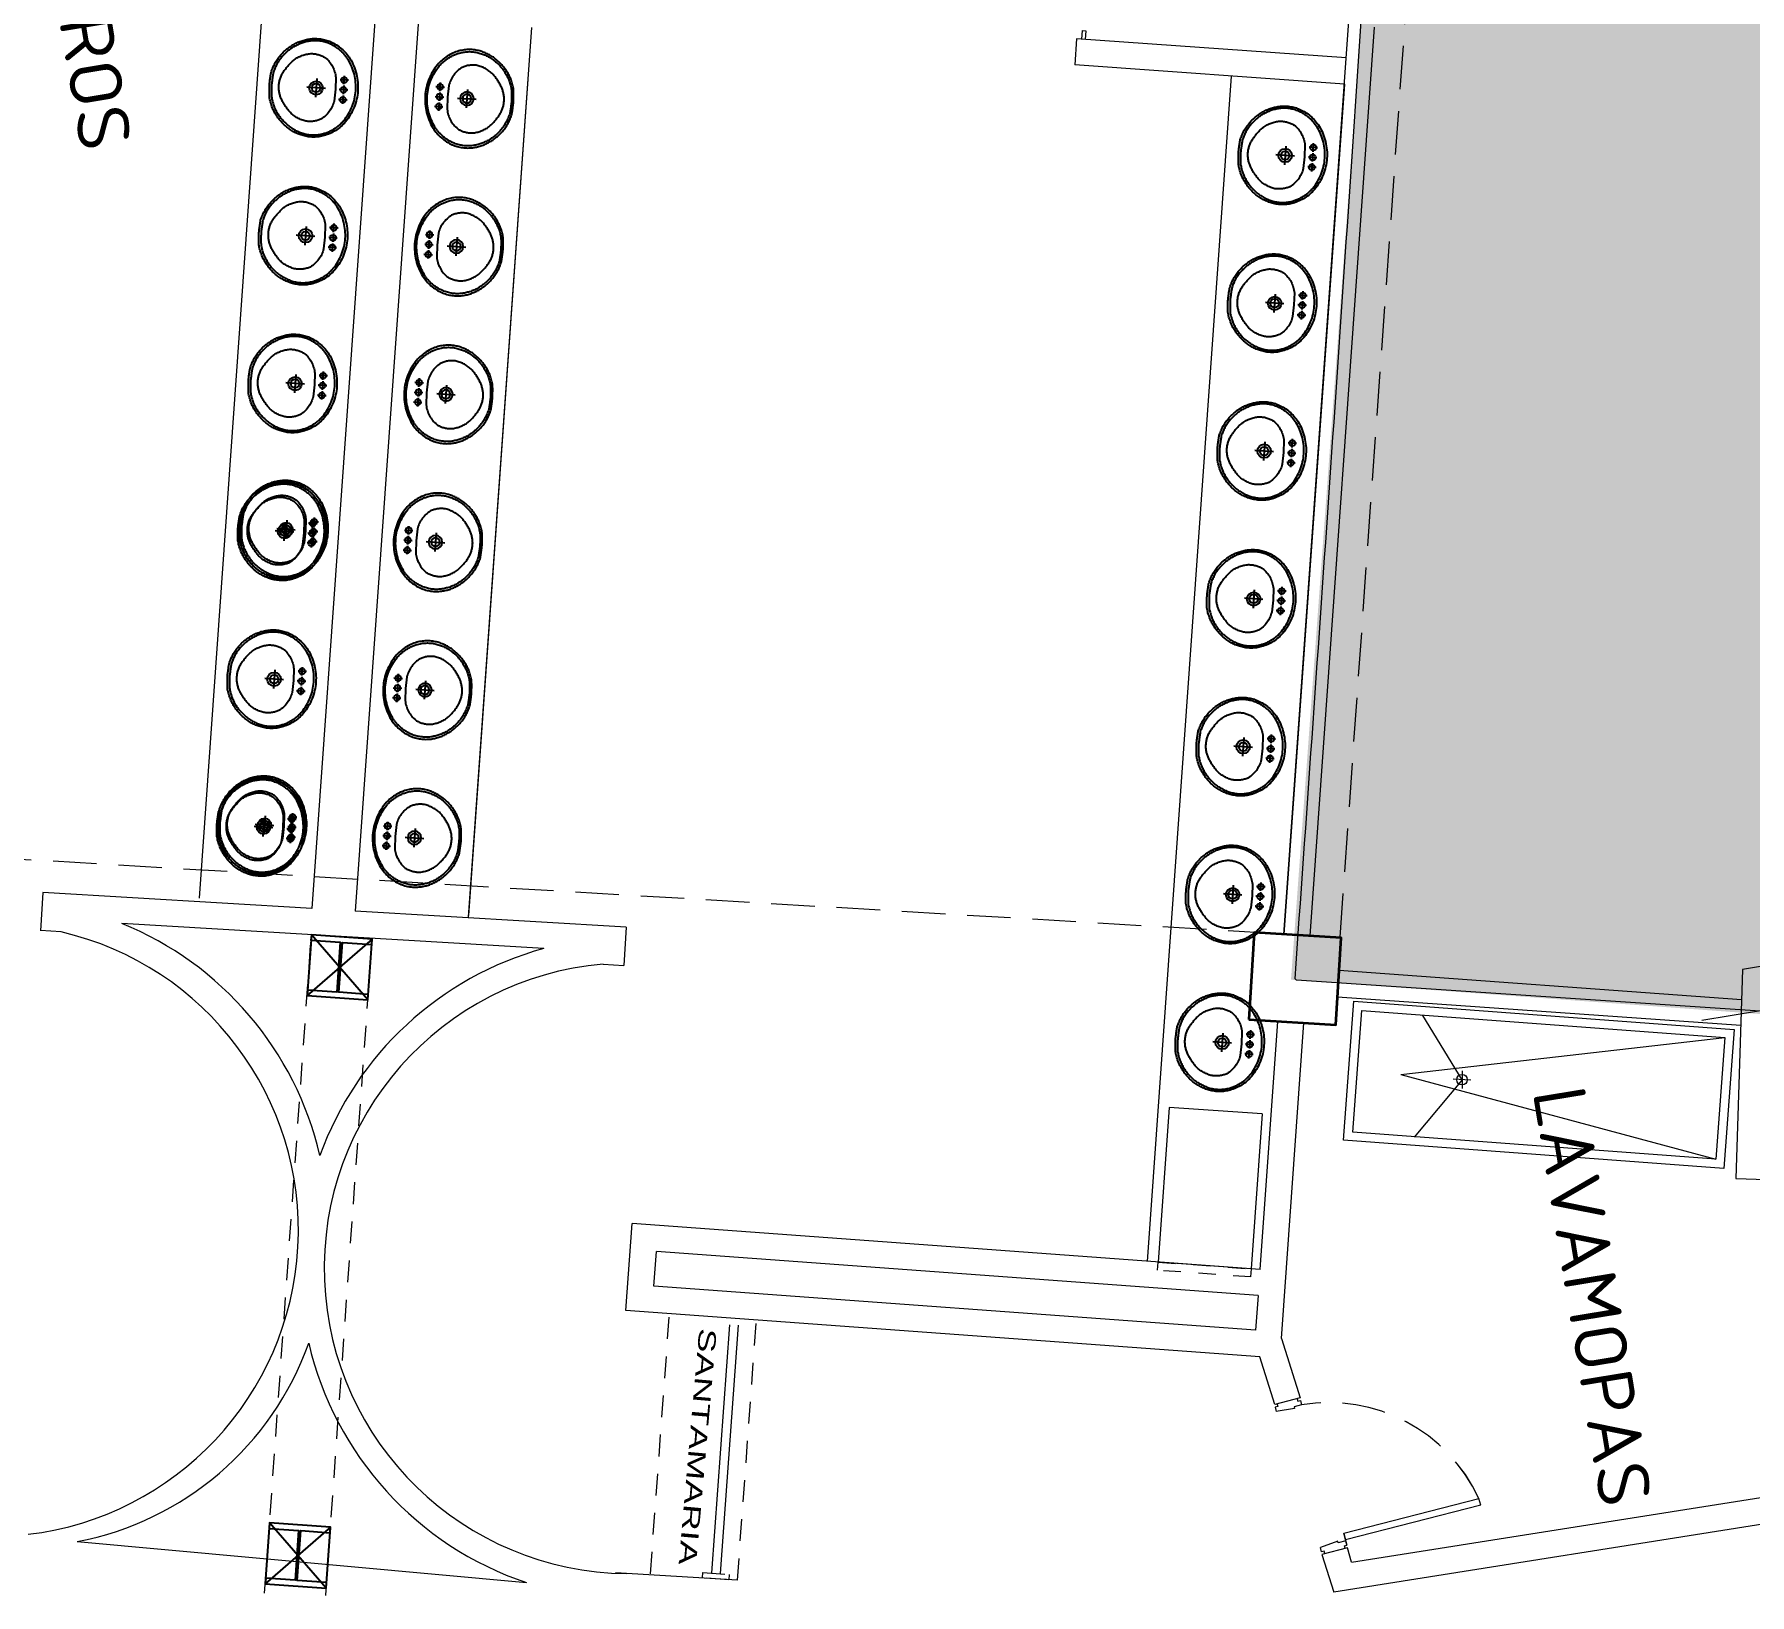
# Model space of a CAD drawing. Header units: metres. Extents: x 2 to 659295185, y -28 to 1124222152.
# Drawn here: x 655484.57 to 655494.41, y 1126531.21 to 1126540.16 of the extents above; entities that cross this region are included whole.
import ezdxf

# ---------------------------------------------------------------- set-up
doc = ezdxf.new("R2010")
doc.units = ezdxf.units.M
doc.header["$MEASUREMENT"] = 0
for name, pattern in [('CCSM_C1_CUERPO BJ$0$CONTINUA', [0]), ('CCSM_C1_CUERPO BJ$0$HIDDEN', [0.375, 0.25, -0.125]), ('CCSM_C1_CUERPO HP$0$CONTINUA', [0]), ('CCSM_C1_CUERPO HP$0$DASHED', [0.75, 0.5, -0.25]), ('CCSM_C1_CUERPO HP$0$DASHED2', [0.375, 0.25, -0.125]), ('CCSM_C1_CUERPO HP$0$HIDDEN', [0.375, 0.25, -0.125]), ('CONTINUA', [0]), ('DASHDOT', [1, 0.5, -0.25, 0, -0.25])]:
    doc.linetypes.add(name, pattern=pattern)
doc.layers.get('0').update_dxf_attribs({"linetype": 'CONTINUOUS'})
for name, color, linetype in [('CCSM_C1_CUERPO BJ$0$A-AREAS COMERCIALES', 151, 'CONTINUOUS'), ('CCSM_C1_CUERPO BJ$0$A-PARED', 2, 'CCSM_C1_CUERPO BJ$0$CONTINUA'), ('CCSM_C1_CUERPO BJ$0$A-PUERTA', 5, 'CCSM_C1_CUERPO BJ$0$CONTINUA'), ('CCSM_C1_CUERPO BJ$0$A-SANITARIOS', 3, 'CONTINUOUS'), ('CCSM_C1_CUERPO BJ$0$A-TEXTOS AREAS', 8, 'CONTINUOUS'), ('CCSM_C1_CUERPO HP$0$-aa_niveles reales mz', 60, 'CONTINUOUS'), ('CCSM_C1_CUERPO HP$0$A-AREAS', 8, 'CONTINUOUS'), ('CCSM_C1_CUERPO HP$0$A-PARED', 2, 'CCSM_C1_CUERPO HP$0$CONTINUA'), ('CCSM_C1_CUERPO HP$0$A-PROYECCIONES', 5, 'CCSM_C1_CUERPO HP$0$DASHED'), ('CCSM_C1_CUERPO HP$0$A-SANITARIOS', 3, 'CONTINUOUS'), ('CCSM_C1_CUERPO HP$0$A-SANTA MARIAS', 161, 'CCSM_C1_CUERPO HP$0$CONTINUA'), ('CCSM_C1_CUERPO HP$0$A-TEXTOS AREAS', 9, 'CONTINUOUS'), ('CCSM_C1_CUERPO HP$0$EQUIPOS', 60, 'CONTINUOUS'), ('CCSM_C1_CUERPO HP$0$lineas guias', 252, 'CCSM_C1_CUERPO HP$0$DASHED2')]:
    doc.layers.add(name, color=color, linetype=linetype)
for name, color, linetype, lineweight in [('CCSM_XREF ESTRUCTURA15$0$E-CA-COLUMNA', 2, 'CONTINUOUS', 35), ('CCSM_XREF ESTRUCTURA15$0$E-CJ-COLUMNA', 2, 'CONTINUOUS', 35), ('CCSM_XREF ESTRUCTURA15$0$E-CP COLUMNAS', 2, 'CONTINUOUS', 35), ('LOCALES ASIGNADOS', 41, 'DASHDOT', 0), ('NOMBRES LOCATARIOS', 7, 'CONTINUA', 0)]:
    doc.layers.add(name, color=color, linetype=linetype, lineweight=lineweight)
doc.styles.add('CCSM_C1_CUERPO BJ$0$ROMANS', font='romans__.ttf')
doc.styles.add('CCSM_C1_CUERPO HP$0$Arial', font='arial.ttf', dxfattribs={"width": 1.5})
doc.styles.add('CCSM_C1_CUERPO HP$0$ROMANS', font='romans__.ttf')
doc.styles.get("Standard").update_dxf_attribs({"font": 'tahoma.ttf'})

# ---------------------------------------------------------------- blocks, each defined once
blk = doc.blocks.new('CCSM_C1_CUERPO HP$0$lavamanos')
at = {"linetype": 'Continuous'}
for p, q in [((-1.14567, -2.91338), (-2.87008, -2.91338)), ((-2.00787, -2.04724), (-2.00787, -3.77559)), ((-0.8622, -2.91338), (0.8622, -2.91338)), ((0, -2.04724), (0, -3.77559)), ((1.14567, -2.91338), (2.87008, -2.91338)), ((2.00787, -2.04724), (2.00787, -3.77559)), ((0, -6.61811), (0, -10.38976)), ((-1.88583, -8.50393), (1.88583, -8.50393))]:
    blk.add_line(p, q, dxfattribs=at)
for points in [[(0, -17.99212), (-0.15602, -17.98496), (-0.31178, -17.97732), (-0.46676, -17.96923), (-0.62247, -17.96061), (-0.7774, -17.95154), (-0.93305, -17.94193), (-1.08792, -17.93189), (-1.24321, -17.92132), (-1.24409, -17.92126), (-1.40018, -17.91107), (-1.55581, -17.90029), (-1.7108, -17.88895), (-1.86635, -17.87695), (-2.02185, -17.86434), (-2.17729, -17.85112), (-2.33209, -17.83734), (-2.48664, -17.82298), (-2.48819, -17.82283), (-2.7321, -17.76466), (-2.9741, -17.70033), (-3.21422, -17.62983), (-3.4526, -17.55314), (-3.68878, -17.47039), (-3.92289, -17.38154), (-4.15451, -17.28676), (-4.3831, -17.18628), (-4.38583, -17.18504), (-4.61263, -17.07783), (-4.836, -16.96507), (-5.05637, -16.84657), (-5.2736, -16.7224), (-5.48754, -16.59265), (-5.69793, -16.45748), (-5.90487, -16.31683), (-6.10726, -16.17149), (-6.11024, -16.16929), (-6.27287, -16.04616), (-6.43208, -15.92036), (-6.58866, -15.7913), (-6.74256, -15.65905), (-6.8937, -15.52366), (-7.04202, -15.38519), (-7.18756, -15.24358), (-7.32904, -15.10015), (-7.33071, -15.09842), (-7.47169, -14.95052), (-7.6088, -14.80093), (-7.74293, -14.64866), (-7.87401, -14.49376), (-8.00211, -14.33619), (-8.12696, -14.17623), (-8.24863, -14.01384), (-8.36614, -13.85039), (-8.36797, -13.84777), (-8.50025, -13.65325), (-8.62668, -13.45667), (-8.74803, -13.25691), (-8.86431, -13.054), (-8.9753, -12.8483), (-9.08105, -12.6397), (-9.18137, -12.42859), (-9.27559, -12.21653), (-9.36657, -11.99892), (-9.45134, -11.78056), (-9.53044, -11.56007), (-9.6038, -11.33761), (-9.67138, -11.11333), (-9.73313, -10.88737), (-9.78902, -10.6599), (-9.83858, -10.43307), (-9.88817, -10.16833), (-9.9285, -9.90369), (-9.95981, -9.63782), (-9.98205, -9.37117), (-9.99523, -9.10379), (-9.99931, -8.83997), (-9.99443, -8.57243), (-9.98031, -8.30315), (-9.98012, -8.30043), (-9.95723, -8.03641), (-9.92507, -7.77125), (-9.88387, -7.50746), (-9.83362, -7.24512), (-9.77443, -6.98478), (-9.70635, -6.72662), (-9.62943, -6.47083), (-9.54331, -6.21653), (-9.54108, -6.21034), (-9.42519, -5.90571), (-9.29761, -5.60409), (-9.15896, -5.30725), (-9.0095, -5.0157), (-8.84949, -4.72997), (-8.67901, -4.45019), (-8.49844, -4.17699), (-8.30709, -3.90944), (-8.10673, -3.65144), (-7.896, -3.39996), (-7.67614, -3.15661), (-7.44739, -2.92165), (-7.21002, -2.69534), (-6.96428, -2.47795), (-6.71071, -2.26995), (-6.44882, -2.07086), (-6.4474, -2.06985), (-6.09342, -1.8285), (-5.72945, -1.60035), (-5.35697, -1.38637), (-4.97653, -1.1869), (-4.58869, -1.00223), (-4.19402, -0.83262), (-3.79311, -0.67834), (-3.38583, -0.53937), (-3.38148, -0.53797), (-2.97062, -0.41452), (-2.55462, -0.30671), (-2.1348, -0.21491), (-1.71177, -0.13925), (-1.28615, -0.07986), (-0.85858, -0.03682), (-0.42966, -0.01018), (0, 0), (0.42963, -0.01033), (0.85867, -0.03702), (1.28621, -0.08015), (1.71194, -0.13969), (2.13491, -0.21549), (2.55482, -0.30751), (2.97072, -0.41554), (3.38189, -0.53937), (3.78887, -0.67819), (4.18996, -0.83242), (4.58469, -1.00185), (4.97278, -1.18636), (5.35351, -1.38562), (5.72617, -1.59924), (6.0905, -1.82709), (6.44479, -2.068), (6.44882, -2.07086), (6.45017, -2.07185), (6.71159, -2.27052), (6.96469, -2.47832), (7.20981, -2.69548), (7.4466, -2.9217), (7.67469, -3.15662), (7.89383, -3.39998), (8.10359, -3.65128), (8.30315, -3.90944), (8.49534, -4.17689), (8.67685, -4.45036), (8.84803, -4.73025), (9.00872, -5.01629), (9.1587, -5.30809), (9.29776, -5.60525), (9.42572, -5.90736), (9.54188, -6.21255), (9.54331, -6.21653), (9.62943, -6.47084), (9.70633, -6.72652), (9.77441, -6.98469), (9.83361, -7.24504), (9.88386, -7.50739), (9.92507, -7.77118), (9.95722, -8.03623), (9.98013, -8.30043), (9.98032, -8.30315), (9.99443, -8.57236), (9.99931, -8.84003), (9.99523, -9.10374), (9.98205, -9.37112), (9.95979, -9.63791), (9.92848, -9.90378), (9.88817, -10.16832), (9.83858, -10.43307), (9.83797, -10.43598), (9.78765, -10.66236), (9.73129, -10.88918), (9.66927, -11.11468), (9.60166, -11.33855), (9.52854, -11.56054), (9.44988, -11.78078), (9.36576, -11.999), (9.27559, -12.21653), (9.18048, -12.42865), (9.07944, -12.63991), (8.97322, -12.84862), (8.86195, -13.05451), (8.74556, -13.25773), (8.6242, -13.45801), (8.49793, -13.65523), (8.36614, -13.85039), (8.24854, -14.01397), (8.12687, -14.17636), (8.00201, -14.33631), (7.87401, -14.49376), (7.74293, -14.64866), (7.6087, -14.80104), (7.47159, -14.95063), (7.33071, -15.09842), (7.18852, -15.24243), (7.04257, -15.38427), (6.89358, -15.52312), (6.74182, -15.65872), (6.58715, -15.79121), (6.42973, -15.92042), (6.26975, -16.04622), (6.1063, -16.16929), (5.90409, -16.31515), (5.69734, -16.45615), (5.48694, -16.59165), (5.27292, -16.72162), (5.05566, -16.84583), (4.83521, -16.96427), (4.61158, -17.07691), (4.38467, -17.18378), (4.38189, -17.18504), (4.15347, -17.28579), (3.92197, -17.38088), (3.68808, -17.46994), (3.4521, -17.55286), (3.2139, -17.62968), (2.9738, -17.7003), (2.73195, -17.76467), (2.48819, -17.82283), (2.48664, -17.82298), (2.33209, -17.83734), (2.17669, -17.85117), (2.02124, -17.86439), (1.86635, -17.87695), (1.7108, -17.88895), (1.55521, -17.90034), (1.39957, -17.91111), (1.24409, -17.92126), (1.24321, -17.92132), (1.08792, -17.93189), (0.9323, -17.94198), (0.7774, -17.95154), (0.62172, -17.96065), (0.46676, -17.96923), (0.31102, -17.97736), (0.15602, -17.98496), (0, -17.99212)], [(0, -16.06299), (-0.18792, -16.0599), (-0.37554, -16.05066), (-0.56285, -16.03525), (-0.74947, -16.01371), (-0.93536, -15.98605), (-1.12025, -15.95229), (-1.30384, -15.91251), (-1.4859, -15.86675), (-1.48819, -15.86614), (-1.49138, -15.86528), (-1.672, -15.81354), (-1.8507, -15.75596), (-2.02734, -15.69259), (-2.20181, -15.62348), (-2.374, -15.54866), (-2.54358, -15.46828), (-2.71043, -15.3824), (-2.87402, -15.29133), (-3.04605, -15.19008), (-3.21542, -15.08647), (-3.38315, -14.9799), (-3.5489, -14.8706), (-3.71277, -14.7585), (-3.87486, -14.64352), (-4.03483, -14.52591), (-4.19175, -14.40641), (-4.19291, -14.40551), (-4.34937, -14.28142), (-4.50255, -14.1558), (-4.65382, -14.02758), (-4.80284, -13.89704), (-4.94986, -13.76398), (-5.09456, -13.62867), (-5.23718, -13.49089), (-5.37629, -13.35207), (-5.37795, -13.35039), (-5.37876, -13.34942), (-5.52197, -13.17233), (-5.65854, -12.99125), (-5.78892, -12.80566), (-5.91297, -12.61578), (-6.03053, -12.42182), (-6.14144, -12.2241), (-6.24566, -12.02265), (-6.34252, -11.81889), (-6.34294, -11.81798), (-6.4347, -11.60908), (-6.51887, -11.39832), (-6.59586, -11.18484), (-6.66561, -10.96878), (-6.72798, -10.75058), (-6.78293, -10.5304), (-6.83039, -10.30848), (-6.87008, -10.08661), (-6.87037, -10.08329), (-6.88356, -9.88894), (-6.88978, -9.69559), (-6.88918, -9.50479), (-6.88176, -9.31148), (-6.86748, -9.11856), (-6.84635, -8.92626), (-6.81842, -8.73484), (-6.78346, -8.5433), (-6.78313, -8.54172), (-6.74096, -8.35347), (-6.69168, -8.16565), (-6.63561, -7.97975), (-6.57283, -7.796), (-6.50342, -7.61466), (-6.42746, -7.43595), (-6.34506, -7.26013), (-6.25591, -7.08661), (-6.08348, -6.85262), (-5.89907, -6.62679), (-5.70371, -6.41048), (-5.49777, -6.20413), (-5.28179, -6.00827), (-5.05633, -5.82341), (-4.82195, -5.65), (-4.57874, -5.48819), (-4.32876, -5.34015), (-4.07122, -5.20434), (-3.80737, -5.08145), (-3.53769, -4.97171), (-3.26299, -4.87546), (-2.9838, -4.79287), (-2.70086, -4.72417), (-2.41481, -4.66952), (-2.41339, -4.66929), (0, -4.56693), (2.41339, -4.66929), (2.41481, -4.66952), (2.70086, -4.72417), (2.98371, -4.79285), (3.26291, -4.87543), (3.5376, -4.97168), (3.80729, -5.08142), (4.07114, -5.2043), (4.32869, -5.34011), (4.57874, -5.48819), (4.82187, -5.64995), (5.05626, -5.82335), (5.28173, -6.00821), (5.49771, -6.20407), (5.70365, -6.41042), (5.89907, -6.62679), (6.08348, -6.85262), (6.25591, -7.08661), (6.34414, -7.2601), (6.42574, -7.43587), (6.50097, -7.61437), (6.5698, -7.79552), (6.63207, -7.97894), (6.68777, -8.16455), (6.73678, -8.35195), (6.77883, -8.5399), (6.77953, -8.5433), (6.81538, -8.73475), (6.84411, -8.92617), (6.8659, -9.11858), (6.88074, -9.31165), (6.88859, -9.50514), (6.88948, -9.69608), (6.88343, -9.88963), (6.8703, -10.08407), (6.87008, -10.08661), (6.83037, -10.30858), (6.7829, -10.5305), (6.72795, -10.75068), (6.66558, -10.96888), (6.59586, -11.18484), (6.51887, -11.39832), (6.4347, -11.60908), (6.34294, -11.81798), (6.34252, -11.81889), (6.24562, -12.02262), (6.14129, -12.22398), (6.03014, -12.42165), (5.91231, -12.61541), (5.78792, -12.80504), (5.65714, -12.9903), (5.52016, -13.17091), (5.37646, -13.34749), (5.37402, -13.35039), (5.23533, -13.48965), (5.09309, -13.6277), (4.94864, -13.76317), (4.8019, -13.89615), (4.65278, -14.02673), (4.50159, -14.15462), (4.34823, -14.27992), (4.19174, -14.40337), (4.18898, -14.40551), (4.03258, -14.52531), (3.87308, -14.64318), (3.71169, -14.75815), (3.54833, -14.87031), (3.38305, -14.97961), (3.2159, -15.08603), (3.04692, -15.18953), (2.87543, -15.29051), (2.87402, -15.29133), (2.87064, -15.29327), (2.7069, -15.38393), (2.53994, -15.46947), (2.37031, -15.54958), (2.19818, -15.62419), (2.02374, -15.69321), (1.84717, -15.75658), (1.66865, -15.81423), (1.48819, -15.86614), (1.4859, -15.86675), (1.30384, -15.91251), (1.12016, -15.95231), (0.93536, -15.98605), (0.74947, -16.01371), (0.56285, -16.03525), (0.37554, -16.05066), (0.18792, -16.0599), (0, -16.06299)]]:
    blk.add_lwpolyline(points, close=True, dxfattribs=at)
blk.add_lwpolyline([(0, -0.43307), (-0.0032, -0.43309), (-0.41557, -0.44293), (-0.82705, -0.4685), (-1.23741, -0.50981), (-1.64573, -0.56674), (-2.05158, -0.63924), (-2.45453, -0.72723), (-2.85365, -0.83052), (-3.24803, -0.94881), (-3.63967, -1.08338), (-4.02553, -1.23249), (-4.40547, -1.39606), (-4.77897, -1.57387), (-5.14533, -1.76558), (-5.50434, -1.97107), (-5.85533, -2.18998), (-6.19685, -2.42126), (-6.19827, -2.42231), (-6.2887, -2.49008), (-6.37749, -2.55848), (-6.46537, -2.62804), (-6.55222, -2.69867), (-6.63824, -2.77053), (-6.7233, -2.84351), (-6.80739, -2.91761), (-6.88976, -2.99212), (-6.97274, -3.06918), (-7.0539, -3.14641), (-7.13418, -3.22475), (-7.21345, -3.30404), (-7.29177, -3.38434), (-7.36908, -3.46561), (-7.44528, -3.54774), (-7.51968, -3.62992), (-7.52139, -3.63182), (-7.52994, -3.6414), (-7.53828, -3.65087), (-7.54653, -3.66038), (-7.55471, -3.66995), (-7.56284, -3.6796), (-7.57088, -3.68929), (-7.57885, -3.69904), (-7.58661, -3.70866), (-7.59313, -3.71598), (-7.60096, -3.72476), (-7.60895, -3.73372), (-7.61679, -3.74249), (-7.62464, -3.75126), (-7.63265, -3.7602), (-7.64051, -3.76896), (-7.64982, -3.77933), (-7.65354, -3.78346), (-7.77251, -3.92911), (-7.88765, -4.07645), (-7.9995, -4.22614), (-8.10806, -4.37823), (-8.2133, -4.53265), (-8.31516, -4.68931), (-8.4136, -4.84814), (-8.50787, -5.00787), (-8.50846, -5.00889), (-8.60047, -5.17295), (-8.6881, -5.33775), (-8.77195, -5.50437), (-8.85211, -5.67293), (-8.92848, -5.84325), (-9.00102, -6.01523), (-9.06964, -6.18868), (-9.13386, -6.3622), (-9.21541, -6.60277), (-9.2883, -6.84446), (-9.35302, -7.08859), (-9.40945, -7.33476), (-9.45752, -7.5827), (-9.49718, -7.83201), (-9.52841, -8.08263), (-9.55101, -8.3323), (-9.55118, -8.33464), (-9.56448, -8.58891), (-9.56894, -8.84181), (-9.56479, -9.09102), (-9.55192, -9.34362), (-9.53034, -9.59552), (-9.50007, -9.84664), (-9.46116, -10.09645), (-9.41339, -10.34645), (-9.36597, -10.56168), (-9.31264, -10.77768), (-9.25391, -10.99213), (-9.18973, -11.20515), (-9.12019, -11.41649), (-9.04537, -11.62587), (-8.96522, -11.83341), (-8.87925, -12.04028), (-8.87795, -12.0433), (-8.78772, -12.24568), (-8.69175, -12.44739), (-8.59074, -12.64662), (-8.48477, -12.84325), (-8.37396, -13.03704), (-8.25824, -13.2281), (-8.13777, -13.4162), (-8.01181, -13.60236), (-7.8991, -13.75924), (-7.78256, -13.91489), (-7.66288, -14.06833), (-7.54019, -14.21938), (-7.41464, -14.36786), (-7.28609, -14.51395), (-7.15468, -14.65748), (-7.01968, -14.79921), (-7.01804, -14.8009), (-6.88233, -14.93771), (-6.74301, -15.07248), (-6.60095, -15.20433), (-6.45608, -15.33332), (-6.30869, -15.4592), (-6.15872, -15.582), (-6.00614, -15.70177), (-5.85039, -15.81889), (-5.65802, -15.95721), (-5.46155, -16.09113), (-5.26164, -16.22013), (-5.05866, -16.34397), (-4.8525, -16.46272), (-4.64353, -16.57616), (-4.43164, -16.68435), (-4.21654, -16.7874), (-4.00016, -16.88334), (-3.7808, -16.97381), (-3.55914, -17.05851), (-3.33535, -17.13737), (-3.10943, -17.21039), (-2.88181, -17.27743), (-2.65252, -17.33848), (-2.42126, -17.3937), (-2.4164, -17.39414), (-2.26792, -17.40746), (-2.11711, -17.42063), (-1.96627, -17.43345), (-1.81637, -17.44583), (-1.66547, -17.45794), (-1.51454, -17.46969), (-1.36456, -17.48101), (-1.2126, -17.49212), (-1.21195, -17.49216), (-1.06192, -17.50172), (-0.91055, -17.51099), (-0.75821, -17.51996), (-0.60681, -17.5285), (-0.45538, -17.53668), (-0.30393, -17.54449), (-0.15246, -17.55193), (0, -17.55905), (0.00328, -17.5589), (0.15446, -17.55184), (0.30468, -17.54445), (0.45581, -17.53664), (0.60599, -17.52851), (0.75707, -17.51995), (0.90721, -17.51107), (1.05825, -17.50176), (1.20866, -17.49212), (1.36029, -17.48111), (1.51241, -17.46969), (1.66354, -17.45797), (1.8156, -17.44581), (1.96667, -17.43337), (2.11867, -17.42047), (2.26968, -17.4073), (2.42031, -17.39379), (2.42126, -17.3937), (2.65238, -17.33852), (2.88181, -17.27743), (3.10943, -17.21039), (3.33521, -17.13742), (3.55901, -17.05856), (3.7808, -16.97381), (4.00016, -16.88334), (4.21654, -16.7874), (4.43164, -16.68435), (4.6434, -16.57622), (4.8525, -16.46272), (5.05854, -16.34404), (5.26164, -16.22013), (5.46143, -16.09121), (5.65802, -15.95721), (5.85039, -15.81889), (6.00615, -15.70175), (6.15862, -15.58207), (6.30859, -15.45926), (6.4561, -15.33329), (6.60087, -15.20439), (6.74295, -15.07252), (6.88238, -14.93765), (7.01804, -14.8009), (7.01969, -14.79921), (7.02105, -14.79782), (7.15567, -14.65643), (7.28652, -14.5133), (7.41453, -14.36744), (7.53947, -14.21913), (7.66147, -14.06821), (7.78039, -13.91485), (7.89609, -13.75922), (8.00787, -13.60236), (8.0096, -13.59989), (8.13606, -13.41435), (8.25698, -13.22677), (8.37307, -13.03615), (8.48432, -12.84251), (8.59052, -12.64621), (8.69167, -12.44726), (8.78775, -12.24567), (8.87795, -12.0433), (8.87925, -12.04028), (8.96517, -11.83354), (9.04532, -11.62599), (9.12019, -11.41649), (9.18969, -11.20528), (9.25387, -10.99226), (9.31264, -10.77768), (9.36594, -10.56181), (9.41339, -10.34645), (9.46031, -10.09655), (9.49841, -9.84683), (9.528, -9.59584), (9.54903, -9.34411), (9.56147, -9.0917), (9.56532, -8.84263), (9.56069, -8.59006), (9.54733, -8.33598), (9.54724, -8.33464), (9.5471, -8.33258), (9.52539, -8.08282), (9.49496, -7.83221), (9.45595, -7.58269), (9.40843, -7.33476), (9.35241, -7.08849), (9.28802, -6.8444), (9.2153, -6.60265), (9.13386, -6.3622), (9.06964, -6.18868), (9.00097, -6.01512), (8.92843, -5.84313), (8.85211, -5.67293), (8.77195, -5.50437), (8.68804, -5.33764), (8.60041, -5.17283), (8.50846, -5.00889), (8.50787, -5.00787), (8.41351, -4.84809), (8.31492, -4.68927), (8.21283, -4.53269), (8.10729, -4.37842), (7.99834, -4.22653), (7.88605, -4.07709), (7.77047, -3.93019), (7.6509, -3.785), (7.64961, -3.78346), (7.64773, -3.78111), (7.64044, -3.77207), (7.63296, -3.7629), (7.6254, -3.75376), (7.6178, -3.74469), (7.61012, -3.73564), (7.60241, -3.72667), (7.59461, -3.71773), (7.58661, -3.70866), (7.5849, -3.70676), (7.57635, -3.69719), (7.56803, -3.68774), (7.55976, -3.6782), (7.55157, -3.66863), (7.54346, -3.65899), (7.53542, -3.6493), (7.52744, -3.63955), (7.51969, -3.62992), (7.44528, -3.54773), (7.36897, -3.46549), (7.29174, -3.38431), (7.21341, -3.30399), (7.13412, -3.22469), (7.05392, -3.14644), (6.97266, -3.06909), (6.88976, -2.99212), (6.8073, -2.91758), (6.7232, -2.84362), (6.63798, -2.77074), (6.55187, -2.69913), (6.46467, -2.62864), (6.3766, -2.55945), (6.28759, -2.49147), (6.19691, -2.42419), (6.19291, -2.42126), (5.85224, -2.18986), (5.50224, -1.97105), (5.1442, -1.76567), (4.77877, -1.5741), (4.40618, -1.39645), (4.02713, -1.23307), (3.64214, -1.08419), (3.25136, -0.94988), (3.24803, -0.94881), (2.85263, -0.8305), (2.45261, -0.72723), (2.04878, -0.63926), (1.64205, -0.56678), (1.2327, -0.50984), (0.82163, -0.46856), (0.40913, -0.44298), (-0.00394, -0.43307)], dxfattribs=at)
for centre, radius in [((-2.00787, -2.91338), 0.59055), ((0, -2.91338), 0.59055), ((2.00787, -2.91338), 0.59056), ((0, -8.50393), 1.37795), ((0, -8.50393), 0.88583)]:
    blk.add_circle(centre, radius, dxfattribs=at)
blk = doc.blocks.new('CCSM_C1_CUERPO HP$0$refuerzos')
at = {"layer": 'CCSM_C1_CUERPO HP$0$-aa_niveles reales mz'}
blk.add_lwpolyline([(-1005676.2543, 829072.7269), (-1005676.2543, 829072.3769), (-1005675.9043, 829072.3769), (-1005675.9043, 829072.7269)], close=True, dxfattribs=at)
at = {"layer": 'CCSM_C1_CUERPO HP$0$EQUIPOS'}
blk.add_line((-1005676.2543, 829072.7269), (-1005675.9043, 829072.3769), dxfattribs=at)
blk.add_lwpolyline([(-1005676.2543, 829072.3769), (-1005676.2226, 829072.3769), (-1005676.2226, 829072.5456), (-1005675.9361, 829072.5456), (-1005675.9361, 829072.3769), (-1005675.9043, 829072.3769), (-1005675.9043, 829072.7269), (-1005675.9361, 829072.7269), (-1005675.9361, 829072.5583), (-1005676.2226, 829072.5583), (-1005676.2226, 829072.7269), (-1005676.2543, 829072.7269)], close=True, dxfattribs=at)
blk = doc.blocks.new('CCSM_C1_CUERPO HP$0$refuerzos1')
at = {"layer": 'CCSM_C1_CUERPO HP$0$EQUIPOS'}
blk.add_line((-1005675.9043, 829072.7269), (-1005676.2543, 829072.3769), dxfattribs=at)
at = {"layer": 'CCSM_C1_CUERPO HP$0$A-PARED'}
blk.add_blockref('CCSM_C1_CUERPO HP$0$refuerzos', (0, 0), dxfattribs=at)
blk = doc.blocks.new('CCSM_XREF ESTRUCTURA15$0$CCSM_COLUMNA REC')
at = {"layer": 'CCSM_XREF ESTRUCTURA15$0$E-CA-COLUMNA'}
blk.add_lwpolyline([(-0.25, -0.25), (0.25, -0.25), (0.25, 0.25), (-0.25, 0.25)], close=True, dxfattribs=at)

msp = doc.modelspace()

# ---------------------------------------------------------------- hatches: boundary and pattern name
at = {"layer": 'LOCALES ASIGNADOS'}
msp.add_hatch(color=256, dxfattribs=at).paths.add_polyline_path([(655507.0636, 1126538.2135), (655506.5666, 1126538.7692), (655506.1706, 1126539.3123), (655505.9003, 1126539.7448), (655505.6361, 1126540.2334), (655505.3238, 1126540.9299), (655505.1392, 1126541.4203), (655504.9636, 1126541.9704), (655504.8632, 1126542.3415), (655492.1816, 1126540.2628), (655491.7773, 1126534.7358), (655494.8039, 1126534.5144), (655508.0408, 1126536.7823), (655507.6266, 1126537.7073)])
h = msp.add_hatch(color=256, dxfattribs=at)
edge = h.paths.add_edge_path()
edge.add_line((655523.1959, 1126484.6977), (655511.4574, 1126482.7737))
edge.add_arc((492466.1192, 1099756.7687), 165221.2506, 9.306558127, 9.309002861, ccw=False)
edge.add_line((655512.5976, 1126475.8167), (655524.4397, 1126477.7575))
edge.add_arc((655211.3975, 1126425.2356), 317.4177, 9.524316, 10.79705)

# ---------------------------------------------------------------- linework, layer by layer
at = {"layer": 'CCSM_C1_CUERPO BJ$0$A-AREAS COMERCIALES', "lineweight": 5}
msp.add_lwpolyline([(655508.0409, 1126536.7822), (655508.853, 1126534.9735), (655499.4757, 1126533.4365), (655494.6978, 1126532.6499), (655494.6978, 1126532.6499), (655494.6978, 1126532.6499), (655494.7814, 1126534.534), (655491.8082, 1126534.7335), (655491.8003, 1126534.7417, 0.001155), (655492.1816, 1126540.2628), (655504.8632, 1126542.3415, 0.04476), (655505.4963, 1126540.5274, 0.051985), (655506.3833, 1126539.0084, 0.065402), (655507.6266, 1126537.7073, -0.00205), (655508.0408, 1126536.7823)], format="xyb", dxfattribs=at)
at = {"layer": 'CCSM_C1_CUERPO BJ$0$A-PARED', "lineweight": 5}
for p, q in [((655491.5508, 1126534.8276), (655491.5549, 1126534.8273)), ((655492.0536, 1126534.7908), (655494.3607, 1126534.6221)), ((655494.356, 1126534.4724), (655492.0444, 1126534.6365)), ((655492.0801, 1126531.5611), (655492.098, 1126531.4934)), ((655492.1251, 1126531.3953), (655492.1021, 1126531.4781))]:
    msp.add_line(p, q, dxfattribs=at)
for points in [[(655491.723, 1126532.6782), (655491.8301, 1126532.3373), (655491.685, 1126532.2988), (655491.5988, 1126532.573)], [(655494.7738, 1126532.5849), (655494.723, 1126531.6515), (655492.0228, 1126531.2236)], [(655492.1251, 1126531.3953), (655494.5808, 1126531.7833)], [(655492.1021, 1126531.4781), (655491.9548, 1126531.4399)], [(655491.9548, 1126531.4399), (655492.0228, 1126531.2236)]]:
    msp.add_lwpolyline(points, dxfattribs=at)
at = {"layer": 'CCSM_C1_CUERPO BJ$0$A-PUERTA', "lineweight": 5}
for p, q in [((655491.7011, 1126532.2876), (655491.6867, 1126532.2837)), ((655491.7012, 1126532.2875), (655491.6867, 1126532.2837)), ((655491.6867, 1126532.2837), (655491.6931, 1126532.2595)), ((655491.6867, 1126532.2837), (655491.6931, 1126532.2595)), ((655491.7971, 1126532.2768), (655491.6931, 1126532.2595)), ((655491.7971, 1126532.2768), (655491.6931, 1126532.2595)), ((655491.6973, 1126532.3021), (655491.7011, 1126532.2876)), ((655491.6973, 1126532.302), (655491.7012, 1126532.2875)), ((655491.838, 1126532.298), (655491.7946, 1126532.2865)), ((655491.8381, 1126532.298), (655491.7946, 1126532.2865)), ((655491.7946, 1126532.2865), (655491.7971, 1126532.2768)), ((655491.7946, 1126532.2865), (655491.7971, 1126532.2768)), ((655491.8133, 1126532.3328), (655491.8171, 1126532.3183)), ((655491.8133, 1126532.3328), (655491.8171, 1126532.3183)), ((655491.8171, 1126532.3183), (655491.8316, 1126532.3222)), ((655491.8171, 1126532.3183), (655491.8316, 1126532.3222)), ((655491.8316, 1126532.3222), (655491.838, 1126532.298)), ((655491.8316, 1126532.3222), (655491.8381, 1126532.298)), ((655492.0801, 1126531.5611), (655492.8549, 1126531.7602)), ((655492.8652, 1126531.7215), (655492.0904, 1126531.5224)), ((655492.8652, 1126531.7215), (655492.8549, 1126531.7602)), ((655492.0456, 1126531.5157), (655491.9466, 1126531.4791)), ((655491.9531, 1126531.455), (655491.9466, 1126531.4791)), ((655492.0481, 1126531.5061), (655492.0456, 1126531.5157)), ((655492.0916, 1126531.5176), (655492.0481, 1126531.5061)), ((655492.0904, 1126531.5224), (655492.0801, 1126531.5611)), ((655492.0835, 1126531.4896), (655492.098, 1126531.4934)), ((655492.0874, 1126531.4751), (655492.0835, 1126531.4896)), ((655492.098, 1126531.4934), (655492.0916, 1126531.5176)), ((655491.9676, 1126531.4588), (655491.9531, 1126531.455)), ((655491.9714, 1126531.4443), (655491.9676, 1126531.4588))]:
    msp.add_line(p, q, dxfattribs=at)
at = {"layer": 'CCSM_C1_CUERPO BJ$0$A-PUERTA', "color": 8, "linetype": 'CCSM_C1_CUERPO BJ$0$HIDDEN', "lineweight": 5}
for centre, start, end in [((655491.9928, 1126531.3605), 24.87532, 99.37526), ((655491.9929, 1126531.3605), 24.87546, 99.37541)]:
    msp.add_arc(centre, 0.9502, start, end, dxfattribs=at)
at = {"layer": 'CCSM_C1_CUERPO BJ$0$A-SANITARIOS', "color": 8, "lineweight": 5}
for p, q in [((655492.7578, 1126534.1625), (655492.5337, 1126534.5301)), ((655492.4071, 1126534.1913), (655494.2643, 1126534.4039)), ((655492.4071, 1126534.1913), (655494.2123, 1126533.7059)), ((655492.7578, 1126534.1625), (655492.4832, 1126533.832)), ((655492.8076, 1126534.1588), (655492.7079, 1126534.1662)), ((655492.7578, 1126534.2125), (655492.7578, 1126534.1125))]:
    msp.add_line(p, q, dxfattribs=at)
at = {"layer": 'CCSM_C1_CUERPO BJ$0$A-SANITARIOS', "lineweight": 5}
for points in [[(655492.0791, 1126533.8147), (655492.1368, 1126534.6125), (655494.3178, 1126534.45), (655494.2584, 1126533.6524)], [(655492.1325, 1126533.8608), (655492.1831, 1126534.5589), (655494.2643, 1126534.4039), (655494.2123, 1126533.7059)]]:
    msp.add_lwpolyline(points, close=True, dxfattribs=at)
at = {"layer": 'CCSM_C1_CUERPO BJ$0$A-SANITARIOS', "color": 8, "lineweight": 5}
msp.add_circle((655492.7578, 1126534.1625), 0.03, dxfattribs=at)
at = {"layer": 'CCSM_C1_CUERPO HP$0$A-AREAS', "lineweight": 5, "ltscale": 0.5}
msp.add_lwpolyline([(655492.0832, 1126539.8729), (655491.7363, 1126534.9959)], dxfattribs=at)
at = {"layer": 'CCSM_C1_CUERPO HP$0$A-PARED', "lineweight": 5}
for p, q in [((655491.7371, 1126534.9959), (655492.5022, 1126545.7772)), ((655486.5256, 1126540.2601), (655486.1626, 1126535.1445)), ((655486.775, 1126540.2424), (655486.4122, 1126535.1296)), ((655490.5477, 1126540.1322), (655490.5371, 1126539.9826)), ((655490.5477, 1126540.1322), (655490.5371, 1126539.9826)), ((655492.0938, 1126540.0225), (655490.5477, 1126540.1322)), ((655492.0938, 1126540.0225), (655490.5477, 1126540.1322)), ((655491.8868, 1126534.987), (655492.2567, 1126540.1991)), ((655492.0832, 1126539.8729), (655490.5371, 1126539.9826)), ((655492.0832, 1126539.8729), (655490.5371, 1126539.9826)), ((655484.6202, 1126535.236), (655484.6072, 1126535.0169)), ((655486.1626, 1126535.1445), (655484.6202, 1126535.236)), ((655487.9651, 1126535.0375), (655486.4122, 1126535.1296)), ((655484.7258, 1126535.0098), (655484.6073, 1126535.0185)), ((655487.4939, 1126534.9151), (655485.0736, 1126535.0588)), ((655487.9651, 1126535.0375), (655487.9521, 1126534.8183)), ((655487.8335, 1126534.8254), (655487.9521, 1126534.8183)), ((655491.6007, 1126533.0742), (655491.7017, 1126534.4971)), ((655491.723, 1126532.6782), (655491.8514, 1126534.4882)), ((655487.9636, 1126532.8389), (655488.0001, 1126533.3376)), ((655487.9636, 1126532.8389), (655488.0001, 1126533.3376)), ((655491.5997, 1126533.0743), (655488.0001, 1126533.3376)), ((655491.6007, 1126533.0742), (655488.0001, 1126533.3376)), ((655488.1241, 1126532.9776), (655488.1387, 1126533.1771)), ((655488.1241, 1126532.9776), (655488.1387, 1126533.1771)), ((655491.5887, 1126532.9247), (655488.1387, 1126533.1771)), ((655491.5887, 1126532.9247), (655488.1387, 1126533.1771)), ((655491.5741, 1126532.7252), (655488.1241, 1126532.9776)), ((655491.5741, 1126532.7252), (655488.1241, 1126532.9776)), ((655491.5887, 1126532.9247), (655491.5741, 1126532.7252)), ((655491.5887, 1126532.9247), (655491.5741, 1126532.7252)), ((655491.5887, 1126532.9247), (655491.5741, 1126532.7252)), ((655491.5887, 1126532.9247), (655491.5741, 1126532.7252)), ((655491.5988, 1126532.573), (655487.9636, 1126532.8389)), ((655491.5988, 1126532.573), (655487.9636, 1126532.8389)), ((655484.8177, 1126531.5136), (655487.393, 1126531.2785)), ((655488.6032, 1126531.2924), (655487.9044, 1126531.3339)), ((655488.6032, 1126531.2924), (655487.9044, 1126531.3339))]:
    msp.add_line(p, q, dxfattribs=at)
for centre, radius, start, end in [((655484.3566, 1126533.2976), 1.9016, 13.06594, 67.84981), ((655484.3296, 1126533.299), 1.7561, 276.75367, 76.9587), ((655487.9975, 1126533.0815), 1.9016, 105.35884, 160.14043), ((655487.985, 1126533.081), 1.751, 94.96475, 269.46806), ((655484.4871, 1126533.2425), 1.7603, 280.82812, 340.38348), ((655487.9975, 1126533.0815), 1.9016, 193.06594, 251.46329)]:
    msp.add_arc(centre, radius, start, end, dxfattribs=at)
at = {"layer": 'CCSM_C1_CUERPO HP$0$A-PROYECCIONES', "lineweight": 5, "ltscale": 0.5}
for p, q in [((655492.0587, 1126534.9802), (655492.8241, 1126545.7615)), ((655475.3207, 1126535.9703), (655491.8871, 1126534.9904))]:
    msp.add_line(p, q, dxfattribs=at)
at = {"layer": 'CCSM_C1_CUERPO HP$0$A-PROYECCIONES', "lineweight": 5, "ltscale": 0.1}
msp.add_lwpolyline([(655491.5487, 1126533.0779), (655491.5454, 1126533.0313), (655491.0127, 1126533.0691), (655491.016, 1126533.1157)], close=True, dxfattribs=at)
msp.add_lwpolyline([(655491.5487, 1126533.0779), (655491.5454, 1126533.0313), (655491.0127, 1126533.0691), (655491.016, 1126533.1157)], close=True, dxfattribs=at)
at = {"layer": 'CCSM_C1_CUERPO HP$0$A-SANITARIOS', "linetype": 'CCSM_C1_CUERPO HP$0$CONTINUA', "lineweight": 5}
for p, q in [((655485.8783, 1126540.306), (655485.5163, 1126535.2038)), ((655485.8783, 1126540.306), (655485.5163, 1126535.2038)), ((655487.4223, 1126540.1964), (655487.0602, 1126535.0942)), ((655487.4223, 1126540.1964), (655487.0609, 1126535.1036)), ((655491.4348, 1126539.9189), (655490.9524, 1126533.1202)), ((655491.4348, 1126539.9189), (655490.9524, 1126533.1202)), ((655491.079, 1126534.0035), (655491.016, 1126533.1157)), ((655491.079, 1126534.0035), (655491.016, 1126533.1157)), ((655491.6117, 1126533.9657), (655491.079, 1126534.0035)), ((655491.6117, 1126533.9657), (655491.079, 1126534.0035)), ((655491.6117, 1126533.9657), (655491.5487, 1126533.0779)), ((655491.6117, 1126533.9657), (655491.5487, 1126533.0779)), ((655491.5487, 1126533.0779), (655491.016, 1126533.1157)), ((655491.5487, 1126533.0779), (655491.016, 1126533.1157))]:
    msp.add_line(p, q, dxfattribs=at)
at = {"layer": 'CCSM_C1_CUERPO HP$0$A-SANITARIOS', "lineweight": 5}
msp.add_lwpolyline([(655490.5776, 1126540.1301), (655490.5812, 1126540.18), (655490.601, 1126540.1786), (655490.5976, 1126540.1287)], dxfattribs=at)
msp.add_lwpolyline([(655490.5776, 1126540.1301), (655490.5812, 1126540.18), (655490.601, 1126540.1786), (655490.5976, 1126540.1287)], dxfattribs=at)
at = {"layer": 'CCSM_C1_CUERPO HP$0$A-SANTA MARIAS', "linetype": 'CCSM_C1_CUERPO HP$0$HIDDEN', "lineweight": 5, "ltscale": 0.5}
for points in [[(655488.1045, 1126531.3289), (655488.2131, 1126532.8128)], [(655488.6032, 1126531.2924), (655488.7117, 1126532.7763)]]:
    msp.add_lwpolyline(points, dxfattribs=at)
at = {"layer": 'CCSM_C1_CUERPO HP$0$A-SANTA MARIAS', "lineweight": 5, "ltscale": 0.5}
for points in [[(655488.4558, 1126531.3333), (655488.5599, 1126532.7573)], [(655488.5056, 1126531.3296), (655488.6098, 1126532.7537)]]:
    msp.add_lwpolyline(points, dxfattribs=at)
at = {"layer": 'CCSM_C1_CUERPO HP$0$A-SANTA MARIAS', "linetype": 'CCSM_C1_CUERPO HP$0$HIDDEN', "lineweight": 5, "ltscale": 0.5}
msp.add_lwpolyline([(655488.5554, 1126531.3246), (655488.5532, 1126531.2946), (655488.4036, 1126531.3056), (655488.4058, 1126531.3355)], close=True, dxfattribs=at)
at = {"layer": 'CCSM_C1_CUERPO HP$0$lineas guias', "lineweight": 5, "ltscale": 0.5}
for p, q in [((655485.3516, 1126523.5868), (655486.1599, 1126534.9911)), ((655485.7016, 1126523.5741), (655486.5092, 1126534.9693))]:
    msp.add_line(p, q, dxfattribs=at)
at = {"layer": 'CCSM_XREF ESTRUCTURA15$0$E-CJ-COLUMNA', "lineweight": 5}
for p, q in [((655495.5503, 1126534.9883), (655494.3661, 1126534.7942)), ((655494.3661, 1126534.7942), (655494.3283, 1126533.5948)), ((655494.3283, 1126533.5948), (655494.828, 1126533.579))]:
    msp.add_line(p, q, dxfattribs=at)
at = {"layer": 'CCSM_XREF ESTRUCTURA15$0$E-CJ-COLUMNA', "color": 5, "lineweight": 5}
msp.add_line((655495.6903, 1126534.7579), (655494.1334, 1126534.5027), dxfattribs=at)

# ---------------------------------------------------------------- block references
at = {"layer": 'CCSM_C1_CUERPO HP$0$A-PARED', "lineweight": 5, "rotation": 265.9458764814232}
for p in [(-242611.7172, 181989.6339), (-242611.9563, 181986.2603)]:
    msp.add_blockref('CCSM_C1_CUERPO HP$0$refuerzos1', p, dxfattribs=at)
at = {"layer": 'CCSM_C1_CUERPO HP$0$A-SANITARIOS', "linetype": 'CCSM_C1_CUERPO HP$0$CONTINUA', "lineweight": 5}
for p, xscale, yscale, zscale, rotation in [((655486.4269, 1126539.8336), 0.0282563641300845, 0.0282563641300845, 0.0282563641300845, 265.9409670112195), ((655486.4269, 1126539.8336), 0.0282563641300845, 0.0282563641300845, 0.0282563641300845, 265.9409670112195), ((655486.8125, 1126539.8061), -0.02825636414656525, 0.02825636370107532, 0.02825636414339014, 85.94096654029022), ((655486.8125, 1126539.8061), -0.02825636414656525, 0.02825636370107532, 0.02825636414339014, 85.94096654029022), ((655491.9834, 1126539.4463), 0.02825636434585038, 0.02825636434585038, 0.02825636434585038, 265.9409675155671), ((655491.9834, 1126539.4463), 0.02825636434585038, 0.02825636434585038, 0.02825636434585038, 265.9409675155671), ((655486.3667, 1126538.9857), 0.0282563641300845, 0.0282563641300845, 0.0282563641300845, 265.9409670112195), ((655486.3667, 1126538.9857), 0.0282563641300845, 0.0282563641300845, 0.0282563641300845, 265.9409670112195), ((655486.7523, 1126538.9582), -0.02825636414656525, 0.02825636370107532, 0.02825636414339014, 85.94096654029022), ((655486.7523, 1126538.9582), -0.02825636414656525, 0.02825636370107532, 0.02825636414339014, 85.94096654029022), ((655491.9232, 1126538.5984), 0.02825636434585038, 0.02825636434585038, 0.02825636434585038, 265.9409675155671), ((655491.9232, 1126538.5984), 0.02825636434585038, 0.02825636434585038, 0.02825636434585038, 265.9409675155671), ((655486.3065, 1126538.1378), 0.0282563641300845, 0.0282563641300845, 0.0282563641300845, 265.9409670112195), ((655486.3065, 1126538.1378), 0.0282563641300845, 0.0282563641300845, 0.0282563641300845, 265.9409670112195), ((655486.6922, 1126538.1104), -0.02825636414656525, 0.02825636370107532, 0.02825636414339014, 85.94096654029022), ((655486.6922, 1126538.1104), -0.02825636414656525, 0.02825636370107532, 0.02825636414339014, 85.94096654029022), ((655491.863, 1126537.7506), 0.02825636434585038, 0.02825636434585038, 0.02825636434585038, 265.9409675155671), ((655491.863, 1126537.7506), 0.02825636434585038, 0.02825636434585038, 0.02825636434585038, 265.9409675155671), ((655486.2464, 1126537.29), 0.0282563641300845, 0.0282563641300845, 0.0282563641300845, 265.9409670112195), ((655486.2548, 1126537.3001), 0.0282563640805403, 0.0282563640805403, 0.0282563640805403, 265.8257662897549), ((655486.632, 1126537.2625), -0.02825636414656525, 0.02825636370107532, 0.02825636414339014, 85.94096654029022), ((655486.632, 1126537.2625), -0.02825636414656525, 0.02825636370107532, 0.02825636414339014, 85.94096654029022), ((655491.8029, 1126536.9027), 0.02825636434585038, 0.02825636434585038, 0.02825636434585038, 265.9409675155671), ((655491.8029, 1126536.9027), 0.02825636434585038, 0.02825636434585038, 0.02825636434585038, 265.9409675155671), ((655486.1862, 1126536.4421), 0.0282563641300845, 0.0282563641300845, 0.0282563641300845, 265.9409670112195), ((655486.1862, 1126536.4421), 0.0282563641300845, 0.0282563641300845, 0.0282563641300845, 265.9409670112195), ((655486.5718, 1126536.4146), -0.02825636414656525, 0.02825636370107532, 0.02825636414339014, 85.94096654029022), ((655486.5718, 1126536.4146), -0.02825636414656525, 0.02825636370107532, 0.02825636414339014, 85.94096654029022), ((655491.7427, 1126536.0548), 0.02825636434585038, 0.02825636434585038, 0.02825636434585038, 265.9409675155671), ((655491.7427, 1126536.0548), 0.02825636434585038, 0.02825636434585038, 0.02825636434585038, 265.9409675155671), ((655486.126, 1126535.5942), 0.0282563641300845, 0.0282563641300845, 0.0282563641300845, 265.9409670112195), ((655486.1311, 1126535.6046), 0.0282563640805403, 0.0282563640805403, 0.0282563640805403, 265.8257662897549), ((655486.5117, 1126535.5667), -0.02825636414656525, 0.02825636370107532, 0.02825636414339014, 85.94096654029022), ((655486.5117, 1126535.5667), -0.02825636414656525, 0.02825636370107532, 0.02825636414339014, 85.94096654029022), ((655491.6825, 1126535.207), 0.02825636434585038, 0.02825636434585038, 0.02825636434585038, 265.9409675155671), ((655491.6825, 1126535.207), 0.02825636434585038, 0.02825636434585038, 0.02825636434585038, 265.9409675155671), ((655491.6224, 1126534.3591), 0.02825636434585038, 0.02825636434585038, 0.02825636434585038, 265.9409675155671), ((655491.6224, 1126534.3591), 0.02825636434585038, 0.02825636434585038, 0.02825636434585038, 265.9409675155671)]:
    msp.add_blockref('CCSM_C1_CUERPO HP$0$lavamanos', p, dxfattribs=dict(at, xscale=xscale, yscale=yscale, zscale=zscale, rotation=rotation))
at = {"layer": 'CCSM_XREF ESTRUCTURA15$0$E-CP COLUMNAS', "lineweight": 5, "rotation": 356.6031865503484}
msp.add_blockref('CCSM_XREF ESTRUCTURA15$0$CCSM_COLUMNA REC', (655491.8003, 1126534.7417), dxfattribs=at)

# ---------------------------------------------------------------- texts
at = {"layer": 'CCSM_C1_CUERPO BJ$0$A-TEXTOS AREAS', "lineweight": 5, "insert": (655493.4582, 1126534.1423), "char_height": 0.3, "width": 4.15659, "attachment_point": 1, "rotation": 279.30845, "style": 'CCSM_C1_CUERPO BJ$0$ROMANS'}
msp.add_mtext('LAVAMOPAS', dxfattribs=at)
at = {"layer": 'CCSM_C1_CUERPO HP$0$A-SANTA MARIAS', "lineweight": 5, "ltscale": 0.5, "insert": (655488.4847, 1126532.7316), "char_height": 0.1, "width": 0.099433, "attachment_point": 1, "rotation": 264.99006, "style": 'CCSM_C1_CUERPO HP$0$Arial'}
msp.add_mtext('SANTAMARIA', dxfattribs=at)
at = {"layer": 'CCSM_C1_CUERPO HP$0$A-TEXTOS AREAS', "lineweight": 5, "insert": (655484.6192, 1126541.7089), "char_height": 0.3, "width": 7.886024, "attachment_point": 5, "rotation": 279.46071, "style": 'CCSM_C1_CUERPO HP$0$ROMANS'}
msp.add_mtext('BAÑO DE CABALLEROS', dxfattribs=at)
at = {"layer": 'NOMBRES LOCATARIOS', "insert": (655493.0511, 1126538.5312, 499.1818), "char_height": 1.186649, "attachment_point": 1, "rotation": 8.61821}
msp.add_mtext_dynamic_manual_height_columns('\\pt11.87;{\\fCalibri|b0|i0|c0|p34;\\C7;HIBISCUS NIÑOS}', width=12.716055, gutter_width=25, heights=[0], dxfattribs=at)

doc.saveas('drawing.dxf')
